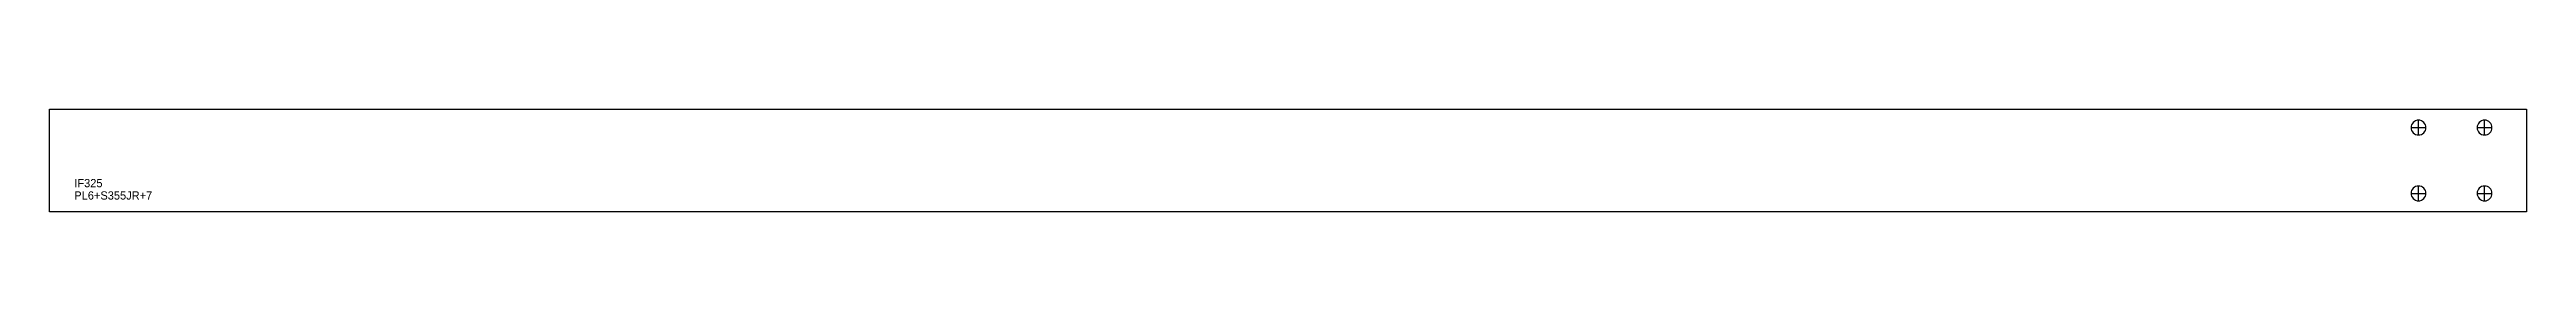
# Model space of a CAD drawing. Extents: x 0 to 3001, y 0 to 125.
import ezdxf

# ---------------------------------------------------------------- set-up
doc = ezdxf.new("R2010")
doc.units = 0
for name, color, linetype in [('18', 7, 'CONTINUOUS'), ('CUT', 7, 'CONTINUOUS'), ('SCRIBE', 3, 'CONTINUOUS'), ('TEXT', 7, 'CONTINUOUS')]:
    doc.layers.add(name, color=color, linetype=linetype)

msp = doc.modelspace()

# ---------------------------------------------------------------- linework, layer by layer
at = {"layer": '18', "color": 7, "linetype": 'CONTINUOUS'}
for p, q in [((2861.15, 102.5), (2879.15, 102.5)), ((2870.15, 93.5), (2870.15, 111.5)), ((2941.15, 102.5), (2959.15, 102.5)), ((2950.15, 93.5), (2950.15, 111.5)), ((2870.15, 13.5), (2870.15, 31.5)), ((2950.15, 13.5), (2950.15, 31.5)), ((2861.15, 22.5), (2879.15, 22.5)), ((2941.15, 22.5), (2959.15, 22.5))]:
    msp.add_line(p, q, dxfattribs=at)
for points in [[(2870.15, 111.5, 1), (2870.15, 93.5, 1)], [(2950.15, 111.5, 1), (2950.15, 93.5, 1)], [(2870.15, 31.5, 1), (2870.15, 13.5, 1)], [(2950.15, 31.5, 1), (2950.15, 13.5, 1)]]:
    msp.add_lwpolyline(points, format="xyb", close=True, dxfattribs=at)
at = {"layer": 'CUT', "color": 7, "linetype": 'CONTINUOUS'}
msp.add_lwpolyline([(0, 0), (0, 125), (3000.95, 125), (3000.95, 0)], close=True, dxfattribs=at)

# ---------------------------------------------------------------- texts
at = {"layer": 'SCRIBE', "color": 3}
msp.add_text('IF325', height=10, dxfattribs=at).set_placement((30, 30))
at = {"layer": 'TEXT', "color": 7}
msp.add_text('PL6+S355JR+7', height=10, dxfattribs=at).set_placement((30, 15))

doc.saveas('drawing.dxf')
